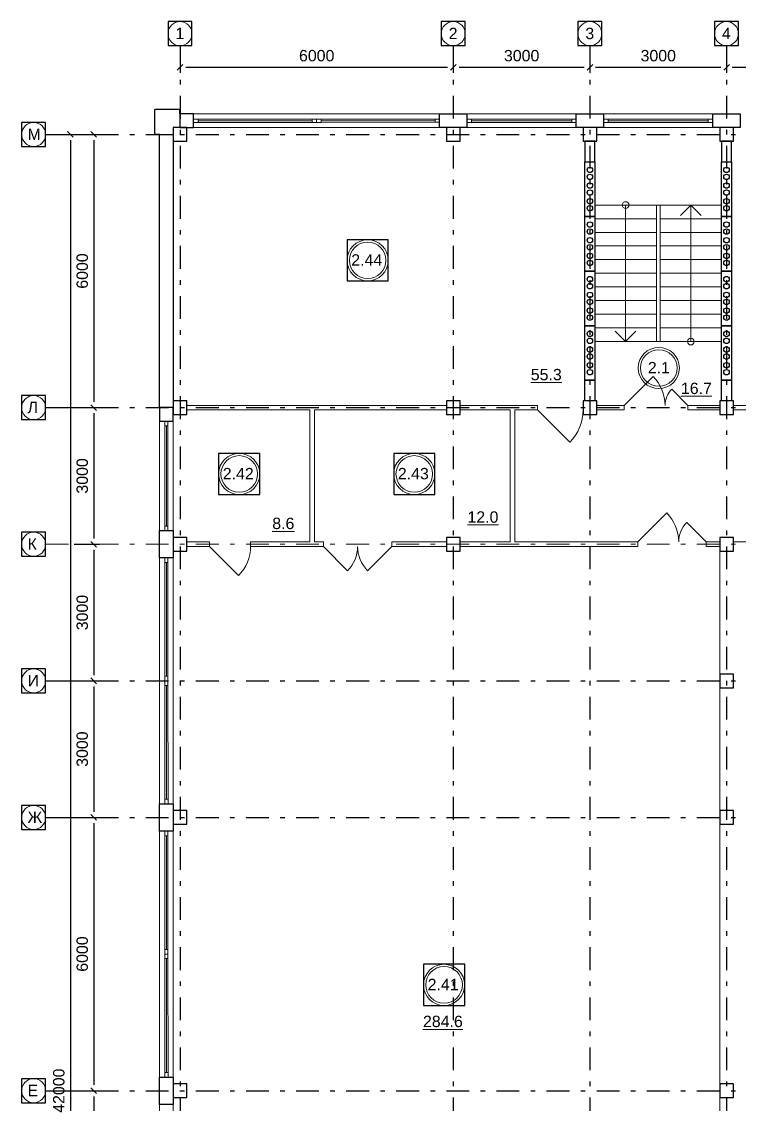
# Model space of a CAD drawing. Header units: metres. Extents: x 0.2 to 83.8, y 0.2 to 58.2.
# Drawn here: x 5.9 to 21.66, y 34.44 to 58.21 of the extents above; entities that cross this region are included whole.
import ezdxf
from ezdxf.enums import TextEntityAlignment as Align

# ---------------------------------------------------------------- set-up
doc = ezdxf.new("R2010")
doc.units = ezdxf.units.M
doc.header["$MEASUREMENT"] = 0
doc.linetypes.add('( Dashdot )', pattern=[1.001, 0.5, -0.25, 0.001, -0.25])
doc.layers.get('DEFPOINTS').update_dxf_attribs({"lineweight": 0})
doc.layers.add('YOLO_TABLE', color=1, linetype='Continuous')
doc.styles.add('Standard_0', font='arial.ttf')
doc.styles.add('Style-Arial', font='arial.ttf')
doc.dimstyles.get("Standard").update_dxf_attribs({"dimtxt": 0.00018, "dimasz": 0.00018, "dimexe": 0.0002, "dimexo": 0.0625, "dimgap": 9e-05, "dimtad": 0, "dimtih": 1, "dimtoh": 1, "dimdec": 4, "dimlfac": 1000, "dimzin": 0, "dimdsep": 46, "dimtxsty": 'Standard_0', "dimcen": 9e-05, "dimadec": 0, "dimazin": 0, "dimtfac": 1, "dimtdec": 4, "dimtofl": 0, "dimtmove": 0, "dimatfit": 0, "dimfxl": 0.01, "dimfxlon": 1, "dimtolj": 1, "dimtzin": 0, "dimarcsym": 0})

# ---------------------------------------------------------------- blocks, each defined once
blk = doc.blocks.new('_Oblique-1')
at = {"color": 0, "linetype": 'ByBlock', "lineweight": -2}
blk.add_line((0.5, 0.5), (-0.5, -0.5), dxfattribs=at)
blk = doc.blocks.new('*D4')
at = {"color": 0, "linetype": 'Continuous', "lineweight": -2, "transparency": 16777216}
for p, q in [((6.548, 55.738), (7.606, 55.738)), ((7.481, 55.613), (7.481, 49.863)), ((6.548, 49.738), (7.606, 49.738))]:
    blk.add_line(p, q, dxfattribs=at)
at = {"layer": 'DEFPOINTS', "color": 0, "linetype": 'Continuous', "transparency": 16777216}
for p in [(6.423, 55.738), (6.423, 49.738), (7.481, 49.738)]:
    blk.add_point(p, dxfattribs=at)
at = {"color": 0, "linetype": 'Continuous', "lineweight": -2, "transparency": 16777216, "xscale": 0.125, "yscale": 0.125, "zscale": 0.125}
for p, rotation in [((7.481, 55.738), 90), ((7.481, 49.738), 270)]:
    blk.add_blockref('_Oblique-1', p, dxfattribs=dict(at, rotation=rotation))
at = {"color": 0, "linetype": 'Continuous', "lineweight": 0, "transparency": 16777216, "insert": (7.228, 52.738), "char_height": 0.25, "attachment_point": 5, "rotation": 90, "style": 'Style-Arial'}
blk.add_mtext('\\A1;6000', dxfattribs=at)
blk = doc.blocks.new('*D5')
at = {"color": 0, "linetype": 'Continuous', "lineweight": -2, "transparency": 16777216}
for p, q in [((6.548, 55.738), (7.091, 55.738)), ((6.966, 55.613), (6.966, 13.863)), ((6.548, 13.738), (7.091, 13.738))]:
    blk.add_line(p, q, dxfattribs=at)
at = {"layer": 'DEFPOINTS', "color": 0, "linetype": 'Continuous', "transparency": 16777216}
for p in [(6.423, 55.738), (6.423, 13.738), (6.966, 13.738)]:
    blk.add_point(p, dxfattribs=at)
at = {"color": 0, "linetype": 'Continuous', "lineweight": -2, "transparency": 16777216, "xscale": 0.125, "yscale": 0.125, "zscale": 0.125}
for p, rotation in [((6.966, 55.738), 90), ((6.966, 13.738), 270)]:
    blk.add_blockref('_Oblique-1', p, dxfattribs=dict(at, rotation=rotation))
at = {"color": 0, "linetype": 'Continuous', "lineweight": 0, "transparency": 16777216, "insert": (6.713, 34.738), "char_height": 0.25, "attachment_point": 5, "rotation": 90, "style": 'Style-Arial'}
blk.add_mtext('\\A1;42000', dxfattribs=at)
blk = doc.blocks.new('*D9')
at = {"color": 0, "linetype": 'Continuous', "lineweight": -2, "transparency": 16777216}
for p, q in [((9.375, 57.563), (9.375, 57.089)), ((15.375, 57.563), (15.375, 57.089)), ((9.5, 57.214), (15.25, 57.214))]:
    blk.add_line(p, q, dxfattribs=at)
at = {"layer": 'DEFPOINTS', "color": 0, "linetype": 'Continuous', "transparency": 16777216}
for p in [(9.375, 57.688), (15.375, 57.688), (15.375, 57.214)]:
    blk.add_point(p, dxfattribs=at)
at = {"color": 0, "linetype": 'Continuous', "lineweight": -2, "transparency": 16777216, "xscale": 0.125, "yscale": 0.125, "zscale": 0.125, "rotation": 180}
blk.add_blockref('_Oblique-1', (9.375, 57.214), dxfattribs=at)
at = {"color": 0, "linetype": 'Continuous', "lineweight": -2, "transparency": 16777216, "xscale": 0.125, "yscale": 0.125, "zscale": 0.125}
blk.add_blockref('_Oblique-1', (15.375, 57.214), dxfattribs=at)
at = {"color": 0, "linetype": 'Continuous', "lineweight": 0, "transparency": 16777216, "insert": (12.375, 57.466), "char_height": 0.25, "attachment_point": 5, "style": 'Style-Arial'}
blk.add_mtext('\\A1;6000', dxfattribs=at)
blk = doc.blocks.new('*D186')
at = {"color": 0, "linetype": 'Continuous', "lineweight": -2, "transparency": 16777216}
for p, q in [((6.548, 49.738), (7.606, 49.738)), ((7.481, 49.613), (7.481, 46.863)), ((7.048, 46.738), (7.606, 46.738))]:
    blk.add_line(p, q, dxfattribs=at)
at = {"layer": 'DEFPOINTS', "color": 0, "linetype": 'Continuous', "transparency": 16777216}
for p in [(6.423, 49.738), (6.923, 46.738), (7.481, 46.738)]:
    blk.add_point(p, dxfattribs=at)
at = {"color": 0, "linetype": 'Continuous', "lineweight": -2, "transparency": 16777216, "xscale": 0.125, "yscale": 0.125, "zscale": 0.125}
for p, rotation in [((7.481, 49.738), 90), ((7.481, 46.738), 270)]:
    blk.add_blockref('_Oblique-1', p, dxfattribs=dict(at, rotation=rotation))
at = {"color": 0, "linetype": 'Continuous', "lineweight": 0, "transparency": 16777216, "insert": (7.228, 48.238), "char_height": 0.25, "attachment_point": 5, "rotation": 90, "style": 'Style-Arial'}
blk.add_mtext('\\A1;3000', dxfattribs=at)
blk = doc.blocks.new('*D187')
at = {"color": 0, "linetype": 'Continuous', "lineweight": -2, "transparency": 16777216}
for p, q in [((7.048, 46.738), (7.606, 46.738)), ((7.481, 46.613), (7.481, 43.863)), ((6.548, 43.738), (7.606, 43.738))]:
    blk.add_line(p, q, dxfattribs=at)
at = {"layer": 'DEFPOINTS', "color": 0, "linetype": 'Continuous', "transparency": 16777216}
for p in [(6.923, 46.738), (6.423, 43.738), (7.481, 43.738)]:
    blk.add_point(p, dxfattribs=at)
at = {"color": 0, "linetype": 'Continuous', "lineweight": -2, "transparency": 16777216, "xscale": 0.125, "yscale": 0.125, "zscale": 0.125}
for p, rotation in [((7.481, 46.738), 90), ((7.481, 43.738), 270)]:
    blk.add_blockref('_Oblique-1', p, dxfattribs=dict(at, rotation=rotation))
at = {"color": 0, "linetype": 'Continuous', "lineweight": 0, "transparency": 16777216, "insert": (7.228, 45.238), "char_height": 0.25, "attachment_point": 5, "rotation": 90, "style": 'Style-Arial'}
blk.add_mtext('\\A1;3000', dxfattribs=at)
blk = doc.blocks.new('*D42')
at = {"color": 0, "linetype": 'Continuous', "lineweight": -2, "transparency": 16777216}
for p, q in [((6.548, 43.738), (7.606, 43.738)), ((7.481, 43.613), (7.481, 40.863)), ((6.548, 40.738), (7.606, 40.738))]:
    blk.add_line(p, q, dxfattribs=at)
at = {"layer": 'DEFPOINTS', "color": 0, "linetype": 'Continuous', "transparency": 16777216}
for p in [(6.423, 43.738), (6.423, 40.738), (7.481, 40.738)]:
    blk.add_point(p, dxfattribs=at)
at = {"color": 0, "linetype": 'Continuous', "lineweight": -2, "transparency": 16777216, "xscale": 0.125, "yscale": 0.125, "zscale": 0.125}
for p, rotation in [((7.481, 43.738), 90), ((7.481, 40.738), 270)]:
    blk.add_blockref('_Oblique-1', p, dxfattribs=dict(at, rotation=rotation))
at = {"color": 0, "linetype": 'Continuous', "lineweight": 0, "transparency": 16777216, "insert": (7.228, 42.238), "char_height": 0.25, "attachment_point": 5, "rotation": 90, "style": 'Style-Arial'}
blk.add_mtext('\\A1;3000', dxfattribs=at)
blk = doc.blocks.new('*D43')
at = {"color": 0, "linetype": 'Continuous', "lineweight": -2, "transparency": 16777216}
for p, q in [((6.548, 40.738), (7.606, 40.738)), ((7.481, 40.613), (7.481, 34.863)), ((6.548, 34.738), (7.606, 34.738))]:
    blk.add_line(p, q, dxfattribs=at)
at = {"layer": 'DEFPOINTS', "color": 0, "linetype": 'Continuous', "transparency": 16777216}
for p in [(6.423, 40.738), (6.423, 34.738), (7.481, 34.738)]:
    blk.add_point(p, dxfattribs=at)
at = {"color": 0, "linetype": 'Continuous', "lineweight": -2, "transparency": 16777216, "xscale": 0.125, "yscale": 0.125, "zscale": 0.125}
for p, rotation in [((7.481, 40.738), 90), ((7.481, 34.738), 270)]:
    blk.add_blockref('_Oblique-1', p, dxfattribs=dict(at, rotation=rotation))
at = {"color": 0, "linetype": 'Continuous', "lineweight": 0, "transparency": 16777216, "insert": (7.228, 37.738), "char_height": 0.25, "attachment_point": 5, "rotation": 90, "style": 'Style-Arial'}
blk.add_mtext('\\A1;6000', dxfattribs=at)
blk = doc.blocks.new('*D44')
at = {"color": 0, "linetype": 'Continuous', "lineweight": -2, "transparency": 16777216}
for p, q in [((6.548, 34.738), (7.606, 34.738)), ((7.481, 34.613), (7.481, 28.863)), ((6.548, 28.738), (7.606, 28.738))]:
    blk.add_line(p, q, dxfattribs=at)
at = {"layer": 'DEFPOINTS', "color": 0, "linetype": 'Continuous', "transparency": 16777216}
for p in [(6.423, 34.738), (6.423, 28.738), (7.481, 28.738)]:
    blk.add_point(p, dxfattribs=at)
at = {"color": 0, "linetype": 'Continuous', "lineweight": -2, "transparency": 16777216, "xscale": 0.125, "yscale": 0.125, "zscale": 0.125}
for p, rotation in [((7.481, 34.738), 90), ((7.481, 28.738), 270)]:
    blk.add_blockref('_Oblique-1', p, dxfattribs=dict(at, rotation=rotation))
at = {"color": 0, "linetype": 'Continuous', "lineweight": 0, "transparency": 16777216, "insert": (7.228, 31.738), "char_height": 0.25, "attachment_point": 5, "rotation": 90, "style": 'Style-Arial'}
blk.add_mtext('\\A1;6000', dxfattribs=at)
blk = doc.blocks.new('*D41')
at = {"color": 0, "linetype": 'Continuous', "lineweight": -2, "transparency": 16777216}
for p, q in [((15.375, 57.563), (15.375, 57.089)), ((18.375, 57.313), (18.375, 57.089)), ((15.5, 57.214), (18.25, 57.214))]:
    blk.add_line(p, q, dxfattribs=at)
at = {"layer": 'DEFPOINTS', "color": 0, "linetype": 'Continuous', "transparency": 16777216}
for p in [(15.375, 57.688), (18.375, 57.438), (18.375, 57.214)]:
    blk.add_point(p, dxfattribs=at)
at = {"color": 0, "linetype": 'Continuous', "lineweight": -2, "transparency": 16777216, "xscale": 0.125, "yscale": 0.125, "zscale": 0.125, "rotation": 180}
blk.add_blockref('_Oblique-1', (15.375, 57.214), dxfattribs=at)
at = {"color": 0, "linetype": 'Continuous', "lineweight": -2, "transparency": 16777216, "xscale": 0.125, "yscale": 0.125, "zscale": 0.125}
blk.add_blockref('_Oblique-1', (18.375, 57.214), dxfattribs=at)
at = {"color": 0, "linetype": 'Continuous', "lineweight": 0, "transparency": 16777216, "insert": (16.875, 57.466), "char_height": 0.25, "attachment_point": 5, "style": 'Style-Arial'}
blk.add_mtext('\\A1;3000', dxfattribs=at)
blk = doc.blocks.new('*D60')
at = {"color": 0, "linetype": 'Continuous', "lineweight": -2, "transparency": 16777216}
for p, q in [((21.375, 57.563), (21.375, 57.089)), ((18.375, 57.313), (18.375, 57.089)), ((18.5, 57.214), (21.25, 57.214))]:
    blk.add_line(p, q, dxfattribs=at)
at = {"layer": 'DEFPOINTS', "color": 0, "linetype": 'Continuous', "transparency": 16777216}
for p in [(21.375, 57.688), (18.375, 57.438), (21.375, 57.214)]:
    blk.add_point(p, dxfattribs=at)
at = {"color": 0, "linetype": 'Continuous', "lineweight": -2, "transparency": 16777216, "xscale": 0.125, "yscale": 0.125, "zscale": 0.125, "rotation": 180}
blk.add_blockref('_Oblique-1', (18.375, 57.214), dxfattribs=at)
at = {"color": 0, "linetype": 'Continuous', "lineweight": -2, "transparency": 16777216, "xscale": 0.125, "yscale": 0.125, "zscale": 0.125}
blk.add_blockref('_Oblique-1', (21.375, 57.214), dxfattribs=at)
at = {"color": 0, "linetype": 'Continuous', "lineweight": 0, "transparency": 16777216, "insert": (19.875, 57.466), "char_height": 0.25, "attachment_point": 5, "style": 'Style-Arial'}
blk.add_mtext('\\A1;3000', dxfattribs=at)
blk = doc.blocks.new('*D61')
at = {"color": 0, "linetype": 'Continuous', "lineweight": -2, "transparency": 16777216}
for p, q in [((21.375, 57.563), (21.375, 57.089)), ((27.375, 57.563), (27.375, 57.089)), ((21.5, 57.214), (27.25, 57.214))]:
    blk.add_line(p, q, dxfattribs=at)
at = {"layer": 'DEFPOINTS', "color": 0, "linetype": 'Continuous', "transparency": 16777216}
for p in [(21.375, 57.688), (27.375, 57.688), (27.375, 57.214)]:
    blk.add_point(p, dxfattribs=at)
at = {"color": 0, "linetype": 'Continuous', "lineweight": -2, "transparency": 16777216, "xscale": 0.125, "yscale": 0.125, "zscale": 0.125, "rotation": 180}
blk.add_blockref('_Oblique-1', (21.375, 57.214), dxfattribs=at)
at = {"color": 0, "linetype": 'Continuous', "lineweight": -2, "transparency": 16777216, "xscale": 0.125, "yscale": 0.125, "zscale": 0.125}
blk.add_blockref('_Oblique-1', (27.375, 57.214), dxfattribs=at)
at = {"color": 0, "linetype": 'Continuous', "lineweight": 0, "transparency": 16777216, "insert": (24.375, 57.466), "char_height": 0.25, "attachment_point": 5, "style": 'Style-Arial'}
blk.add_mtext('\\A1;6000', dxfattribs=at)

msp = doc.modelspace()

# ---------------------------------------------------------------- linework, layer by layer
at = {"color": 1, "linetype": '( Dashdot )'}
for p, q in [((9.37508328, 57.68760141), (9.37508328, 9.16418645)), ((15.37508328, 57.68760141), (15.37508328, 9.16418645)), ((18.37508328, 57.68760141), (18.37508328, 9.16418645)), ((21.37508328, 57.68760141), (21.37508328, 9.16418645)), ((6.42349536, 55.73760141), (78.32349536, 55.73760141)), ((6.42349536, 49.73760141), (78.32349536, 49.73760141)), ((6.42349536, 43.73760141), (33.37508328, 43.73760141)), ((6.42349536, 40.73760141), (33.37508328, 40.73760141)), ((6.42349536, 34.73760141), (33.37508328, 34.73760141))]:
    msp.add_line(p, q, dxfattribs=at)
at = {"color": 7, "linetype": 'Continuous', "lineweight": 30}
for p, q in [((9.37349536, 56.28760141), (8.82349536, 56.28760141)), ((8.82349536, 55.73760141), (8.82349536, 56.28760141)), ((9.37349536, 56.18760141), (9.37349536, 56.28760141)), ((8.92349536, 55.73760141), (8.82349536, 55.73760141))]:
    msp.add_line(p, q, dxfattribs=at)
at = {"color": 7, "linetype": 'Continuous', "lineweight": 0}
for p, q in [((9.77349536, 56.03760141), (12.27349536, 56.03760141)), ((12.47349536, 56.03760141), (14.97346464, 56.03979592)), ((15.77349536, 56.03760141), (17.97349536, 56.03760141)), ((18.77349536, 56.03760141), (20.97349536, 56.03760141)), ((19.15849536, 54.18760141), (19.15849536, 51.18760141)), ((20.36131463, 53.96042068), (20.58849536, 54.18760141)), ((20.58849536, 51.18760141), (20.58849536, 54.18760141)), ((20.81567609, 53.96042068), (20.58849536, 54.18760141)), ((18.48349536, 53.88760141), (19.83349536, 53.88760141)), ((19.91349536, 53.88760141), (21.26349536, 53.88760141)), ((18.48349536, 53.58760141), (19.83349536, 53.58760141)), ((19.91349536, 53.58760141), (21.26349536, 53.58760141)), ((18.48349536, 53.28760141), (19.83349536, 53.28760141)), ((19.91349536, 53.28760141), (21.26349536, 53.28760141)), ((18.48349536, 52.98760141), (19.83349536, 52.98760141)), ((19.91349536, 52.98760141), (21.26349536, 52.98760141)), ((18.48349536, 52.68760141), (19.83349536, 52.68760141)), ((19.91349536, 52.68760141), (21.26349536, 52.68760141)), ((18.48349536, 52.38760141), (19.83349536, 52.38760141)), ((19.91349536, 52.38760141), (21.26349536, 52.38760141)), ((18.48349536, 52.08760141), (19.83349536, 52.08760141)), ((19.91349536, 52.08760141), (21.26349536, 52.08760141)), ((18.48349536, 51.78760141), (19.83349536, 51.78760141)), ((19.91349536, 51.78760141), (21.26349536, 51.78760141)), ((18.48349536, 51.48760141), (19.83349536, 51.48760141)), ((18.93131463, 51.41478214), (19.15849536, 51.18760141)), ((19.38567609, 51.41478214), (19.15849536, 51.18760141)), ((19.91349536, 51.48760141), (21.26349536, 51.48760141)), ((9.07349536, 47.13760141), (9.07349536, 49.33760141)), ((9.07349536, 46.33760141), (9.07349536, 43.83760141)), ((9.07349536, 43.63760141), (9.07568987, 41.13763213)), ((9.07349536, 40.33760141), (9.07349536, 37.83760141)), ((9.07349536, 37.63760141), (9.07568987, 35.13763213))]:
    msp.add_line(p, q, dxfattribs=at)
at = {"color": 7, "linetype": 'Continuous', "lineweight": 13}
for p, q in [((18.48349536, 54.18760141), (21.26349536, 54.18760141)), ((19.83349536, 51.18760141), (19.83349536, 54.18760141)), ((19.91349536, 51.18760141), (19.91349536, 54.18760141)), ((18.48349536, 51.18760141), (21.26349536, 51.18760141)), ((15.52349536, 49.78760141), (17.22349536, 49.78760141)), ((17.22349536, 49.78760141), (17.22349536, 49.68760141)), ((18.22349536, 49.78760141), (18.22349536, 49.68760141)), ((18.52349536, 49.78760141), (19.12349536, 49.78760141)), ((19.12349536, 49.78760141), (19.12349536, 49.68760141)), ((20.52349536, 49.78760141), (20.52349536, 49.68760141)), ((20.52349536, 49.78760141), (21.22349536, 49.78760141)), ((12.22349536, 49.68760141), (12.22349536, 46.78760141)), ((12.32349536, 49.68760141), (12.32349536, 46.78760141)), ((15.52349536, 49.68760141), (16.62349536, 49.68760141)), ((16.62349536, 49.68760141), (16.62349536, 46.78760141)), ((16.72349536, 49.68760141), (17.22349536, 49.68760141)), ((16.72349536, 49.68760141), (16.72349536, 46.78760141)), ((18.52349536, 49.68760141), (19.12349536, 49.68760141)), ((20.52349536, 49.68760141), (21.22349536, 49.68760141)), ((10.02349536, 46.78760141), (10.02349536, 46.68760141)), ((10.02349536, 46.68760141), (10.65989147, 46.05120531)), ((10.92349536, 46.78760141), (10.92349536, 46.68760141)), ((12.52349536, 46.78760141), (12.52349536, 46.68760141)), ((12.52349536, 46.68760141), (13.05382545, 46.15727133)), ((14.02349536, 46.68760141), (13.49316528, 46.15727133)), ((14.02349536, 46.78760141), (14.02349536, 46.68760141)), ((15.52349536, 46.78760141), (16.62349536, 46.78760141)), ((15.52349536, 46.68760141), (19.42349536, 46.68760141)), ((16.72349536, 46.78760141), (19.42349536, 46.78760141)), ((19.42349536, 46.78760141), (19.42349536, 46.68760141)), ((20.92349536, 46.78760141), (20.92349536, 46.68760141)), ((20.92349536, 46.78760141), (21.22349536, 46.78760141)), ((20.92349536, 46.68760141), (21.22349536, 46.68760141)), ((21.22349536, 46.68760141), (21.22349536, 22.58760141)), ((21.52349536, 46.78760141), (26.22349536, 46.78760141))]:
    msp.add_line(p, q, dxfattribs=at)
at = {"color": 7, "lineweight": 13}
for p, q in [((19.12349536, 49.78760141), (19.75989147, 50.42399751)), ((20.52349536, 49.78760141), (20.16994197, 50.1411548)), ((17.22349536, 49.68760141), (17.93060214, 48.98049463))]:
    msp.add_line(p, q, dxfattribs=at)
at = {"color": 7, "linetype": 'Continuous', "lineweight": 13, "extrusion": (0, 0, -1)}
for p, q in [((19.42349536, 46.78760141), (20.05989147, 47.42399751)), ((20.92349536, 46.78760141), (20.49923129, 47.21186548))]:
    msp.add_line(p, q, dxfattribs=at)
at = {"color": 1, "linetype": '( Dashdot )', "lineweight": 0}
msp.add_line((6.42349536, 46.73760141), (78.32349536, 46.73760141), dxfattribs=at)
at = {"color": 7, "linetype": 'Continuous', "lineweight": 30, "flags": 128}
for points in [[(9.37349536, 55.88760141), (9.67349536, 55.88760141), (9.67349536, 56.18760141), (9.37349536, 56.18760141), (9.37349536, 55.88760141)], [(15.67349536, 55.88760141), (15.07349536, 55.88760141), (15.07349536, 56.18760141), (15.67349536, 56.18760141), (15.67349536, 55.88760141)], [(18.67349536, 55.88760141), (18.07349536, 55.88760141), (18.07349536, 56.18760141), (18.67349536, 56.18760141), (18.67349536, 55.88760141)], [(21.67349536, 55.88760141), (21.07349536, 55.88760141), (21.07349536, 56.18760141), (21.67349536, 56.18760141), (21.67349536, 55.88760141)], [(9.22349536, 55.88760141), (9.22349536, 55.58760141), (9.52349536, 55.58760141), (9.52349536, 55.88760141), (9.22349536, 55.88760141)], [(15.22349536, 55.88760141), (15.22349536, 55.58760141), (15.52349536, 55.58760141), (15.52349536, 55.88760141), (15.22349536, 55.88760141)], [(18.22349536, 55.88760141), (18.22349536, 55.58760141), (18.52349536, 55.58760141), (18.52349536, 55.88760141), (18.22349536, 55.88760141)], [(21.22349536, 55.88760141), (21.22349536, 55.58760141), (21.52349536, 55.58760141), (21.52349536, 55.88760141), (21.22349536, 55.88760141)], [(8.92349536, 49.73760141), (8.92349536, 55.73760141), (9.22349536, 55.73760141), (9.22349536, 49.73760141), (8.92349536, 49.73760141)], [(18.26349536, 55.13760141), (18.48349536, 55.13760141), (18.48349536, 55.58760141), (18.26349536, 55.58760141), (18.26349536, 55.13760141)], [(21.26349536, 55.13760141), (21.48349536, 55.13760141), (21.48349536, 55.58760141), (21.26349536, 55.58760141), (21.26349536, 55.13760141)], [(18.26349536, 53.93760141), (18.26349536, 55.13760141), (18.48349536, 55.13760141), (18.48349536, 53.93760141), (18.26349536, 53.93760141)], [(21.26349536, 53.93760141), (21.26349536, 55.13760141), (21.48349536, 55.13760141), (21.48349536, 53.93760141), (21.26349536, 53.93760141)], [(18.26349536, 52.73760141), (18.26349536, 53.93760141), (18.48349536, 53.93760141), (18.48349536, 52.73760141), (18.26349536, 52.73760141)], [(21.26349536, 52.73760141), (21.26349536, 53.93760141), (21.48349536, 53.93760141), (21.48349536, 52.73760141), (21.26349536, 52.73760141)], [(18.26349536, 51.53760141), (18.26349536, 52.73760141), (18.48349536, 52.73760141), (18.48349536, 51.53760141), (18.26349536, 51.53760141)], [(21.26349536, 51.53760141), (21.26349536, 52.73760141), (21.48349536, 52.73760141), (21.48349536, 51.53760141), (21.26349536, 51.53760141)], [(18.26349536, 50.33760141), (18.26349536, 51.53760141), (18.48349536, 51.53760141), (18.48349536, 50.33760141), (18.26349536, 50.33760141)], [(21.26349536, 50.33760141), (21.26349536, 51.53760141), (21.48349536, 51.53760141), (21.48349536, 50.33760141), (21.26349536, 50.33760141)], [(18.26349536, 50.33760141), (18.48349536, 50.33760141), (18.48349536, 49.88760141), (18.26349536, 49.88760141), (18.26349536, 50.33760141)], [(21.26349536, 50.33760141), (21.48349536, 50.33760141), (21.48349536, 49.88760141), (21.26349536, 49.88760141), (21.26349536, 50.33760141)], [(8.92349536, 49.43760141), (9.22349536, 49.43760141), (9.22349536, 49.73760141), (8.92349536, 49.73760141), (8.92349536, 49.43760141)], [(9.22349536, 49.88760141), (9.22349536, 49.58760141), (9.52349536, 49.58760141), (9.52349536, 49.88760141), (9.22349536, 49.88760141)], [(15.22349536, 49.88760141), (15.22349536, 49.58760141), (15.52349536, 49.58760141), (15.52349536, 49.88760141), (15.22349536, 49.88760141)], [(18.22349536, 49.88760141), (18.22349536, 49.58760141), (18.52349536, 49.58760141), (18.52349536, 49.88760141), (18.22349536, 49.88760141)], [(21.22349536, 49.88760141), (21.22349536, 49.58760141), (21.52349536, 49.58760141), (21.52349536, 49.88760141), (21.22349536, 49.88760141)], [(8.92349536, 46.43760141), (8.92349536, 47.03760141), (9.22349536, 47.03760141), (9.22349536, 46.43760141), (8.92349536, 46.43760141)], [(9.22349536, 46.88760141), (9.22349536, 46.58760141), (9.52349536, 46.58760141), (9.52349536, 46.88760141), (9.22349536, 46.88760141)], [(15.22349536, 46.88760141), (15.22349536, 46.58760141), (15.52349536, 46.58760141), (15.52349536, 46.88760141), (15.22349536, 46.88760141)], [(21.22349536, 46.88760141), (21.22349536, 46.58760141), (21.52349536, 46.58760141), (21.52349536, 46.88760141), (21.22349536, 46.88760141)], [(21.22349536, 43.88760141), (21.22349536, 43.58760141), (21.52349536, 43.58760141), (21.52349536, 43.88760141), (21.22349536, 43.88760141)], [(8.92349536, 40.43760141), (8.92349536, 41.03760141), (9.22349536, 41.03760141), (9.22349536, 40.43760141), (8.92349536, 40.43760141)], [(9.22349536, 40.88760141), (9.22349536, 40.58760141), (9.52349536, 40.58760141), (9.52349536, 40.88760141), (9.22349536, 40.88760141)], [(21.22349536, 40.88760141), (21.22349536, 40.58760141), (21.52349536, 40.58760141), (21.52349536, 40.88760141), (21.22349536, 40.88760141)], [(8.92349536, 34.43760141), (8.92349536, 35.03760141), (9.22349536, 35.03760141), (9.22349536, 34.43760141), (8.92349536, 34.43760141)], [(9.22349536, 34.88760141), (9.22349536, 34.58760141), (9.52349536, 34.58760141), (9.52349536, 34.88760141), (9.22349536, 34.88760141)], [(21.22349536, 34.88760141), (21.22349536, 34.58760141), (21.52349536, 34.58760141), (21.52349536, 34.88760141), (21.22349536, 34.88760141)]]:
    msp.add_lwpolyline(points, close=True, dxfattribs=at)
at = {"color": 7, "linetype": 'Continuous', "lineweight": 0, "flags": 128}
for points in [[(15.07349536, 55.88760141), (9.67349536, 55.88760141), (9.67349536, 56.18760141), (15.07349536, 56.18760141), (15.07349536, 55.88760141)], [(15.67349536, 56.18760141), (18.07349536, 56.18760141), (18.07349536, 55.88760141), (15.67349536, 55.88760141), (15.67349536, 56.18760141)], [(18.67349536, 56.18760141), (21.07349536, 56.18760141), (21.07349536, 55.88760141), (18.67349536, 55.88760141), (18.67349536, 56.18760141)], [(12.27349536, 56.00260141), (9.77349536, 56.00260141), (9.77349536, 56.07260141), (12.27349536, 56.07260141), (12.27349536, 56.00260141)], [(14.97349536, 56.00479595), (12.47349536, 56.00260141), (12.47343392, 56.07260136), (14.97343392, 56.07479589), (14.97349536, 56.00479595)], [(15.77349536, 56.07260141), (17.97349536, 56.07260141), (17.97349536, 56.00260141), (15.77349536, 56.00260141), (15.77349536, 56.07260141)], [(18.77349536, 56.07260141), (20.97349536, 56.07260141), (20.97349536, 56.00260141), (18.77349536, 56.00260141), (18.77349536, 56.07260141)], [(8.92349536, 47.03760141), (8.92349536, 49.43760141), (9.22349536, 49.43760141), (9.22349536, 47.03760141), (8.92349536, 47.03760141)], [(9.03849536, 47.13760141), (9.03849536, 49.33760141), (9.10849536, 49.33760141), (9.10849536, 47.13760141), (9.03849536, 47.13760141)], [(8.92349536, 41.03760141), (8.92349536, 46.43760141), (9.22349536, 46.43760141), (9.22349536, 41.03760141), (8.92349536, 41.03760141)], [(9.03849536, 43.83760141), (9.03849536, 46.33760141), (9.10849536, 46.33760141), (9.10849536, 43.83760141), (9.03849536, 43.83760141)], [(9.0406899, 41.13760141), (9.03849536, 43.63760141), (9.10849531, 43.63766286), (9.11068985, 41.13766286), (9.0406899, 41.13760141)], [(8.92349536, 35.03760141), (8.92349536, 40.43760141), (9.22349536, 40.43760141), (9.22349536, 35.03760141), (8.92349536, 35.03760141)], [(9.03849536, 37.83760141), (9.03849536, 40.33760141), (9.10849536, 40.33760141), (9.10849536, 37.83760141), (9.03849536, 37.83760141)], [(9.0406899, 35.13760141), (9.03849536, 37.63760141), (9.10849531, 37.63766286), (9.11068985, 35.13766286), (9.0406899, 35.13760141)], [(8.92349536, 29.03760141), (8.92349536, 34.43760141), (9.22349536, 34.43760141), (9.22349536, 29.03760141), (8.92349536, 29.03760141)]]:
    msp.add_lwpolyline(points, close=True, dxfattribs=at)
at = {"color": 7, "linetype": 'Continuous', "lineweight": 13, "flags": 128}
for points in [[(9.77349536, 56.00260141), (9.67349536, 56.00260141), (9.67349536, 56.07260141), (9.77349536, 56.07260141), (9.77349536, 56.00260141)], [(12.37349536, 56.00260141), (12.27349536, 56.00260141), (12.27349536, 56.07260141), (12.37349536, 56.07260141), (12.37349536, 56.00260141)], [(12.47349536, 56.00260141), (12.37349536, 56.00260141), (12.37349536, 56.07260141), (12.47349536, 56.07260141), (12.47349536, 56.00260141)], [(15.07349536, 56.00479595), (14.97349536, 56.00479595), (14.97349536, 56.07479595), (15.07349536, 56.07479595), (15.07349536, 56.00479595)], [(15.77349536, 56.00260141), (15.67349536, 56.00260141), (15.67349536, 56.07260141), (15.77349536, 56.07260141), (15.77349536, 56.00260141)], [(18.07349536, 56.00260141), (17.97349536, 56.00260141), (17.97349536, 56.07260141), (18.07349536, 56.07260141), (18.07349536, 56.00260141)], [(18.77349536, 56.00260141), (18.67349536, 56.00260141), (18.67349536, 56.07260141), (18.77349536, 56.07260141), (18.77349536, 56.00260141)], [(21.07349536, 56.00260141), (20.97349536, 56.00260141), (20.97349536, 56.07260141), (21.07349536, 56.07260141), (21.07349536, 56.00260141)], [(9.10849536, 49.43760141), (9.10849536, 49.33760141), (9.03849536, 49.33760141), (9.03849536, 49.43760141), (9.10849536, 49.43760141)], [(9.10849536, 47.13760141), (9.10849536, 47.03760141), (9.03849536, 47.03760141), (9.03849536, 47.13760141), (9.10849536, 47.13760141)], [(9.03849536, 46.33760141), (9.03849536, 46.43760141), (9.10849536, 46.43760141), (9.10849536, 46.33760141), (9.03849536, 46.33760141)], [(9.03849536, 43.73760141), (9.03849536, 43.83760141), (9.10849536, 43.83760141), (9.10849536, 43.73760141), (9.03849536, 43.73760141)], [(9.03849536, 43.63760141), (9.03849536, 43.73760141), (9.10849536, 43.73760141), (9.10849536, 43.63760141), (9.03849536, 43.63760141)], [(9.0406899, 41.03760141), (9.0406899, 41.13760141), (9.1106899, 41.13760141), (9.1106899, 41.03760141), (9.0406899, 41.03760141)], [(9.03849536, 40.33760141), (9.03849536, 40.43760141), (9.10849536, 40.43760141), (9.10849536, 40.33760141), (9.03849536, 40.33760141)], [(9.03849536, 37.73760141), (9.03849536, 37.83760141), (9.10849536, 37.83760141), (9.10849536, 37.73760141), (9.03849536, 37.73760141)], [(9.03849536, 37.63760141), (9.03849536, 37.73760141), (9.10849536, 37.73760141), (9.10849536, 37.63760141), (9.03849536, 37.63760141)], [(9.0406899, 35.03760141), (9.0406899, 35.13760141), (9.1106899, 35.13760141), (9.1106899, 35.03760141), (9.0406899, 35.03760141)]]:
    msp.add_lwpolyline(points, close=True, dxfattribs=at)
for points in [[(12.32349536, 49.68760141), (15.22349536, 49.68760141), (15.22349536, 49.78760141), (9.52349536, 49.78760141)], [(21.52349536, 49.78760141), (25.42349536, 49.78760141)], [(9.52349536, 49.68760141), (12.22349536, 49.68760141)], [(25.42349536, 49.68760141), (21.52349536, 49.68760141)], [(10.02349536, 46.78760141), (9.52349536, 46.78760141), (9.52349536, 46.68760141), (10.02349536, 46.68760141)], [(12.22349536, 46.78760141), (10.92349536, 46.78760141)], [(10.92349536, 46.68760141), (12.52349536, 46.68760141)], [(12.52349536, 46.78760141), (12.32349536, 46.78760141)], [(14.02349536, 46.68760141), (15.22349536, 46.68760141), (15.22349536, 46.78760141), (14.02349536, 46.78760141)]]:
    msp.add_lwpolyline(points, dxfattribs=at)
at = {"color": 7, "linetype": 'Continuous', "lineweight": 13}
for centre, radius in [((9.37349536, 57.95095686), 0.26335544), ((15.37349536, 57.95095686), 0.26335544), ((18.37349536, 57.95095686), 0.26335544), ((21.37349536, 57.95095686), 0.26335544), ((6.16013992, 55.73760141), 0.26335544), ((13.49453684, 52.9726762), 0.45201344), ((13.49453684, 52.9726762), 0.40201344), ((19.88725029, 50.60863652), 0.45201344), ((19.88725029, 50.60863652), 0.40201344), ((6.16013992, 49.73760141), 0.26335544), ((10.67362243, 48.28117465), 0.45201344), ((10.67362243, 48.28117465), 0.40201344), ((14.51748138, 48.28117465), 0.45201344), ((14.51748138, 48.28117465), 0.40201344), ((6.16013992, 46.73760141), 0.26335544), ((6.16013992, 43.73760141), 0.26335544), ((6.16013992, 40.73760141), 0.26335544), ((15.17248678, 37.06173002), 0.45201344), ((15.17248678, 37.06173002), 0.40201344), ((6.16013992, 34.73760141), 0.26335544)]:
    msp.add_circle(centre, radius, dxfattribs=at)
at = {"color": 7, "linetype": 'Continuous', "lineweight": 30}
for centre in [(18.37349536, 54.95885284), (21.37349536, 54.95885284), (18.37349536, 54.80526469), (21.37349536, 54.80526469), (18.37349536, 54.61439549), (18.37349536, 54.46080733), (21.37349536, 54.61439549), (21.37349536, 54.46080733), (18.37349536, 54.26993813), (21.37349536, 54.26993813), (18.37349536, 54.11634998), (21.37349536, 54.11634998), (18.37349536, 53.75885284), (21.37349536, 53.75885284), (18.37349536, 53.60526469), (21.37349536, 53.60526469), (18.37349536, 53.41439549), (18.37349536, 53.26080733), (21.37349536, 53.41439549), (21.37349536, 53.26080733), (18.37349536, 53.06993813), (21.37349536, 53.06993813), (18.37349536, 52.91634998), (21.37349536, 52.91634998), (18.37349536, 52.55885284), (21.37349536, 52.55885284), (18.37349536, 52.40526469), (21.37349536, 52.40526469), (18.37349536, 52.21439549), (18.37349536, 52.06080733), (21.37349536, 52.21439549), (21.37349536, 52.06080733), (18.37349536, 51.86993813), (21.37349536, 51.86993813), (18.37349536, 51.71634998), (21.37349536, 51.71634998), (18.37349536, 51.35885284), (21.37349536, 51.35885284), (18.37349536, 51.20526469), (21.37349536, 51.20526469), (18.37349536, 51.01439549), (18.37349536, 50.86080733), (21.37349536, 51.01439549), (21.37349536, 50.86080733), (18.37349536, 50.66993813), (21.37349536, 50.66993813), (18.37349536, 50.51634998), (21.37349536, 50.51634998)]:
    msp.add_circle(centre, 0.06, dxfattribs=at)
at = {"color": 7, "linetype": 'Continuous', "lineweight": 0}
for centre in [(19.15849536, 54.18760141), (20.58849536, 51.18760141)]:
    msp.add_circle(centre, 0.07327717, dxfattribs=at)
at = {"color": 7, "lineweight": 0}
for centre, radius, start, end in [((19.12349536, 49.78760141), 0.9, 0, 45), ((20.52349536, 49.78760141), 0.5, 135, 180), ((17.22349536, 49.68760141), 1, 315, 360)]:
    msp.add_arc(centre, radius, start, end, dxfattribs=at)
at = {"color": 7, "linetype": 'Continuous', "lineweight": 0, "extrusion": (0, 0, -1)}
for centre, radius, start, end in [((-19.42349536, 46.78760141), 0.9, 135, 180), ((-20.92349536, 46.78760141), 0.6, 360, 45)]:
    msp.add_arc(centre, radius, start, end, dxfattribs=at)
at = {"color": 7, "linetype": 'Continuous', "lineweight": 0}
for centre, radius, start, end in [((10.02349536, 46.68760141), 0.9, 315, 360), ((12.52349536, 46.68760141), 0.75, 315, 0), ((14.02349536, 46.68760141), 0.75, 180, 225)]:
    msp.add_arc(centre, radius, start, end, dxfattribs=at)
at = {"layer": 'YOLO_TABLE'}
for points in [[(9.11013992, 57.68760141), (9.63685081, 57.68760141), (9.63685081, 58.2143123), (9.11013992, 58.2143123)], [(15.11013992, 57.68760141), (15.63685081, 57.68760141), (15.63685081, 58.2143123), (15.11013992, 58.2143123)], [(18.11013992, 57.68760141), (18.63685081, 57.68760141), (18.63685081, 58.2143123), (18.11013992, 58.2143123)], [(21.11013992, 57.68760141), (21.63685081, 57.68760141), (21.63685081, 58.2143123), (21.11013992, 58.2143123)], [(5.89678447, 55.47424597), (6.42349536, 55.47424597), (6.42349536, 56.00095686), (5.89678447, 56.00095686)], [(13.04252339, 52.52066276), (13.94655028, 52.52066276), (13.94655028, 53.42468964), (13.04252339, 53.42468964)], [(5.89678447, 49.47424597), (6.42349536, 49.47424597), (6.42349536, 50.00095686), (5.89678447, 50.00095686)], [(10.22160899, 47.82916121), (11.12563587, 47.82916121), (11.12563587, 48.73318809), (10.22160899, 48.73318809)], [(14.06546793, 47.82916121), (14.96949482, 47.82916121), (14.96949482, 48.73318809), (14.06546793, 48.73318809)], [(5.89678447, 46.47424597), (6.42349536, 46.47424597), (6.42349536, 47.00095686), (5.89678447, 47.00095686)], [(5.89678447, 43.47424597), (6.42349536, 43.47424597), (6.42349536, 44.00095686), (5.89678447, 44.00095686)], [(5.89678447, 40.47424597), (6.42349536, 40.47424597), (6.42349536, 41.00095686), (5.89678447, 41.00095686)], [(14.72047334, 36.60971658), (15.62450022, 36.60971658), (15.62450022, 37.51374346), (14.72047334, 37.51374346)], [(5.89678447, 34.47424597), (6.42349536, 34.47424597), (6.42349536, 35.00095686), (5.89678447, 35.00095686)]]:
    msp.add_lwpolyline(points, close=True, dxfattribs=at)

# ---------------------------------------------------------------- texts
at = {"color": 7, "linetype": 'Continuous', "lineweight": 30, "style": 'Style-Arial'}
for s, p in [('1', (9.27380254, 58.08021949)), ('2', (15.27380254, 58.08021949)), ('3', (18.27380254, 58.08021949)), ('4', (21.27380254, 58.08021949)), ('М', (6.02604841, 55.86686404)), ('Л', (6.02604841, 49.86686404)), ('К', (6.02604841, 46.86686404)), ('И', (6.02604841, 43.86686404)), ('Ж', (6.02604841, 40.86686404)), ('Е', (6.02604841, 34.86686404))]:
    msp.add_text(s, height=0.25, dxfattribs=at).set_placement(p, align=Align.TOP_LEFT)
at = {"color": 7, "linetype": 'Continuous', "lineweight": 13, "style": 'Style-Arial'}
for s, p in [('2.44', (13.13385846, 53.10542583)), ('2.1', (19.64569549, 50.74138616)), ('%%u55.3%%U', (17.07596178, 50.58891183)), ('%%u16.7%%U', (20.37268941, 50.28659442)), ('2.42', (10.31294406, 48.41392429)), ('2.43', (14.156803, 48.41392429)), ('%%u8.6%%U', (11.39919318, 47.32045743)), ('%%u12.0%%U', (15.68546828, 47.46083801)), ('2.41', (14.8118084, 37.19447966)), ('%%u284.6%%U', (14.70890894, 36.38382731))]:
    msp.add_text(s, height=0.25, dxfattribs=at).set_placement(p, align=Align.TOP_LEFT)

# ---------------------------------------------------------------- dimensions: what is measured, and where the dimension line sits
at = {"color": 5, "linetype": 'Continuous', "lineweight": 0}
for base, p1, p2, picture, middle in [((15.37508328, 57.21362767), (9.37508328, 57.68760141), (15.37508328, 57.68760141), '*D9', (12.37508328, 57.46627092)), ((18.37508328, 57.21362767), (15.37508328, 57.68760141), (18.37508328, 57.43760141), '*D41', (16.87508328, 57.46635619)), ((21.37508328, 57.21362767), (18.37508328, 57.43760141), (21.37508328, 57.68760141), '*D60', (19.87508328, 57.46635619)), ((27.37508328, 57.21362767), (21.37508328, 57.68760141), (27.37508328, 57.68760141), '*D61', (24.37508328, 57.46627092))]:
    dim = msp.add_linear_dim(base=base, p1=p1, p2=p2, dimstyle='Standard', override={"dimtxt": 0.25, "dimasz": 0.125, "dimexe": 0.125, "dimexo": 0.125, "dimgap": 0.125, "dimtad": 1, "dimtih": 0, "dimtoh": 0, "dimzin": 11, "dimtxsty": 'Style-Arial', "dimblk": '_Oblique-1', "dimfxlon": 0, "dimfrac": 2, "dimtzin": 11}, dxfattribs=at)
    dim.commit()
    dim.dimension.update_dxf_attribs({"geometry": picture, "text_midpoint": middle})
for base, p1, p2, picture, middle in [((7.4809902, 49.73760141), (6.42349536, 55.73760141), (6.42349536, 49.73760141), '*D4', (7.22834696, 52.73760141)), ((6.96574974, 13.73760141), (6.42349536, 55.73760141), (6.42349536, 13.73760141), '*D5', (6.71310649, 34.73760141)), ((7.4809902, 46.73760141), (6.42349536, 49.73760141), (6.92349536, 46.73760141), '*D186', (7.22826169, 48.23760141)), ((7.4809902, 43.73760141), (6.92349536, 46.73760141), (6.42349536, 43.73760141), '*D187', (7.22826169, 45.23760141)), ((7.4809902, 40.73760141), (6.42349536, 43.73760141), (6.42349536, 40.73760141), '*D42', (7.22826169, 42.23760141)), ((7.4809902, 34.73760141), (6.42349536, 40.73760141), (6.42349536, 34.73760141), '*D43', (7.22834696, 37.73760141)), ((7.4809902, 28.73760141), (6.42349536, 34.73760141), (6.42349536, 28.73760141), '*D44', (7.22834696, 31.73760141))]:
    dim = msp.add_linear_dim(base=base, p1=p1, p2=p2, angle=270, dimstyle='Standard', override={"dimtxt": 0.25, "dimasz": 0.125, "dimexe": 0.125, "dimexo": 0.125, "dimgap": 0.125, "dimtad": 1, "dimtih": 0, "dimtoh": 0, "dimzin": 11, "dimtxsty": 'Style-Arial', "dimblk": '_Oblique-1', "dimfxlon": 0, "dimfrac": 2, "dimtzin": 11}, dxfattribs=at)
    dim.commit()
    dim.dimension.update_dxf_attribs({"geometry": picture, "text_midpoint": middle})

doc.saveas('drawing.dxf')
